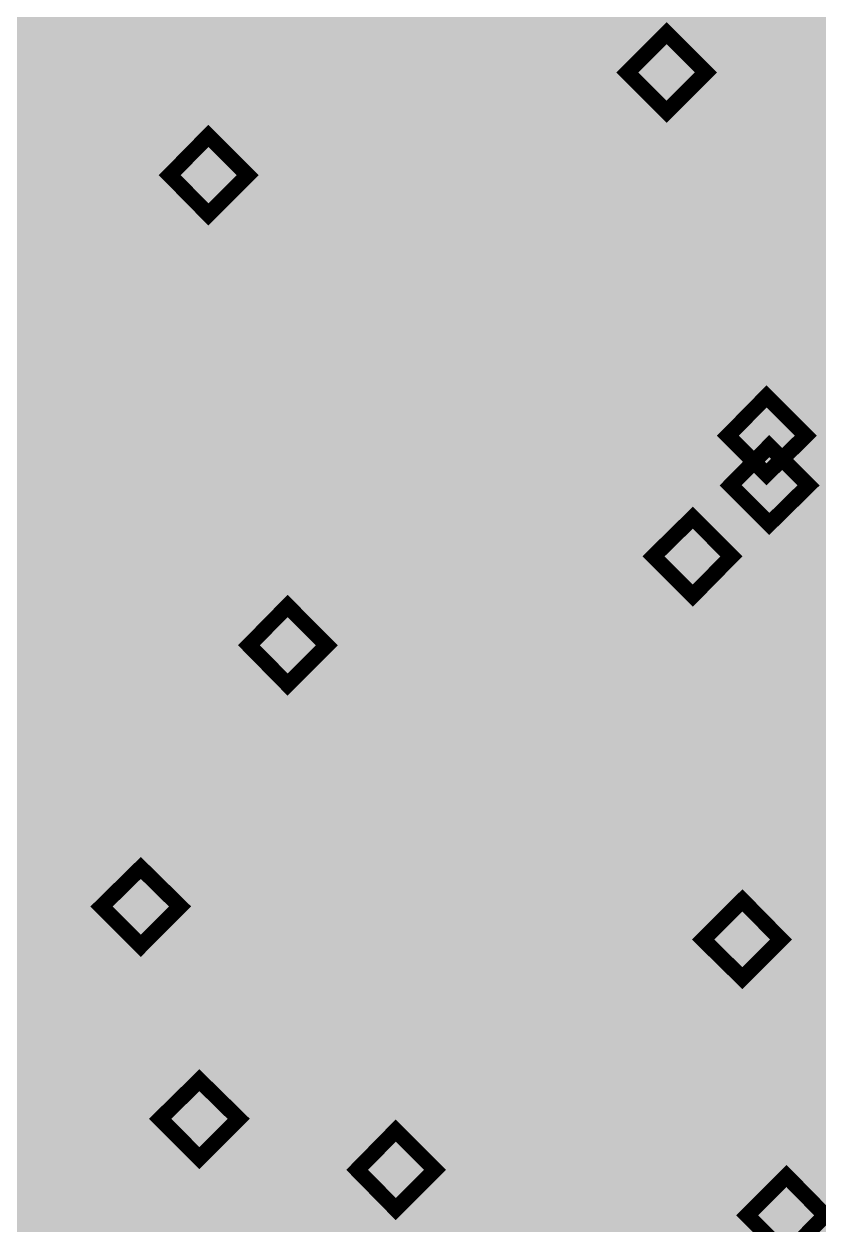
# Model space of a CAD drawing. Header units: millimetres. Extents: x 92 to 588, y 96 to 434.
# Drawn here: x 467.44 to 487.79, y 322.84 to 353.57 of the extents above; entities that cross this region are included whole.
import ezdxf

# ---------------------------------------------------------------- set-up
doc = ezdxf.new("R2010")
doc.units = ezdxf.units.MM
doc.layers.add('H', color=7, linetype='Continuous')
doc.layers.add('P', color=7, linetype='Continuous')

msp = doc.modelspace()

# ---------------------------------------------------------------- hatches: boundary and pattern name
at = {"layer": 'H', "linetype": 'Continuous'}
for points in [[(291.162, 223.903), (291.162, 433.788), (588.166, 433.788), (588.166, 223.903), (291.162, 223.903)], [(468.662, 350.585), (468.662, 351.485), (468.662, 351.749), (468.662, 352.772), (467.78, 351.749), (468.662, 351.749), (468.662, 351.485), (467.516, 351.485), (467.516, 351.838), (468.662, 353.178), (468.98, 353.178), (468.98, 351.749), (469.297, 351.749), (469.297, 351.485), (468.98, 351.485), (468.98, 350.585), (468.662, 350.585)], [(470.814, 350.585), (471.996, 352.878), (470.655, 352.878), (470.655, 353.178), (472.296, 353.178), (472.296, 352.79), (471.185, 350.585), (470.814, 350.585)], [(472.825, 350.585), (472.825, 350.85), (473.301, 350.85), (473.301, 352.578), (472.825, 352.578), (472.825, 352.825), (472.948, 352.825), (473.142, 352.861), (473.213, 352.896), (473.301, 352.966), (473.354, 353.09), (473.354, 353.178), (473.636, 353.178), (473.636, 350.85), (474.095, 350.85), (474.095, 350.585), (472.825, 350.585)], [(483.885, 351.326), (482.879, 352.331), (483.885, 353.337), (484.89, 352.331), (483.885, 351.326)], [(476, 348.857), (475.912, 348.857), (475.753, 348.892), (475.682, 348.909), (475.612, 348.945), (475.488, 349.033), (475.435, 349.086), (475.365, 349.156), (475.259, 349.35), (475.224, 349.456), (475.189, 349.58), (475.153, 349.88), (475.153, 350.038), (475.153, 350.197), (475.189, 350.515), (475.224, 350.656), (475.259, 350.779), (475.365, 351.026), (475.435, 351.114), (475.506, 351.22), (475.682, 351.361), (475.788, 351.432), (475.912, 351.485), (476.159, 351.538), (476.3, 351.538), (476.388, 351.538), (476.476, 351.52), (476.547, 351.52), (476.6, 351.502), (476.6, 351.167), (476.529, 351.203), (476.441, 351.22), (476.353, 351.238), (476.265, 351.238), (476.176, 351.238), (476.035, 351.203), (475.912, 351.15), (475.788, 351.079), (475.735, 351.026), (475.682, 350.973), (475.612, 350.832), (475.559, 350.673), (475.506, 350.479), (475.506, 350.373), (475.612, 350.197), (475.506, 350.127), (475.506, 350.091), (475.488, 350.021), (475.488, 349.968), (475.506, 349.827), (475.524, 349.615), (475.541, 349.527), (475.577, 349.456), (475.647, 349.333), (475.682, 349.28), (475.753, 349.209), (475.841, 349.174), (475.912, 349.139), (476, 349.139), (476.106, 349.139), (476.229, 349.192), (476.317, 349.245), (476.335, 349.28), (476.37, 349.315), (476.423, 349.421), (476.459, 349.58), (476.476, 349.721), (476.476, 349.809), (476.441, 349.933), (476.423, 350.003), (476.406, 350.056), (476.335, 350.144), (476.3, 350.179), (476.265, 350.215), (476.176, 350.25), (476.141, 350.25), (476.053, 350.268), (475.965, 350.268), (475.841, 350.268), (475.735, 350.232), (475.612, 350.197), (475.506, 350.373), (475.63, 350.462), (475.753, 350.515), (475.824, 350.532), (475.965, 350.55), (476.035, 350.55), (476.194, 350.55), (476.3, 350.532), (476.37, 350.515), (476.476, 350.444), (476.547, 350.409), (476.617, 350.338), (476.723, 350.215), (476.758, 350.127), (476.794, 350.038), (476.829, 349.844), (476.829, 349.65), (476.794, 349.456), (476.758, 349.368), (476.723, 349.298), (476.635, 349.156), (476.582, 349.086), (476.529, 349.033), (476.388, 348.945), (476.317, 348.909), (476.247, 348.892), (476.088, 348.857), (476, 348.857)], [(477.817, 348.857), (477.729, 348.857), (477.535, 348.874), (477.429, 348.892), (477.252, 348.945), (477.111, 349.015), (477.111, 349.386), (477.252, 349.298), (477.429, 349.227), (477.517, 349.192), (477.711, 349.156), (477.799, 349.156), (477.905, 349.156), (478.011, 349.192), (478.064, 349.209), (478.152, 349.262), (478.187, 349.298), (478.258, 349.368), (478.293, 349.456), (478.311, 349.509), (478.328, 349.633), (478.328, 349.756), (478.311, 349.88), (478.293, 349.933), (478.275, 349.968), (478.205, 350.038), (478.17, 350.074), (478.099, 350.109), (478.011, 350.144), (477.905, 350.162), (477.781, 350.162), (477.64, 350.162), (477.64, 350.444), (477.764, 350.444), (477.87, 350.462), (478.064, 350.515), (478.134, 350.568), (478.17, 350.585), (478.222, 350.656), (478.275, 350.779), (478.275, 350.885), (478.275, 350.938), (478.258, 351.008), (478.24, 351.044), (478.222, 351.079), (478.17, 351.132), (478.152, 351.167), (478.081, 351.203), (478.011, 351.22), (477.923, 351.238), (477.834, 351.238), (477.746, 351.238), (477.64, 351.22), (477.552, 351.203), (477.464, 351.167), (477.376, 351.132), (477.323, 351.097), (477.252, 351.044), (477.199, 351.008), (477.182, 351.379), (477.305, 351.449), (477.499, 351.485), (477.587, 351.52), (477.764, 351.538), (477.852, 351.538), (478.028, 351.538), (478.17, 351.502), (478.24, 351.485), (478.346, 351.432), (478.399, 351.397), (478.452, 351.361), (478.54, 351.255), (478.575, 351.203), (478.61, 351.132), (478.628, 350.991), (478.628, 350.92), (478.628, 350.814), (478.558, 350.62), (478.487, 350.55), (478.416, 350.462), (478.258, 350.373), (478.152, 350.338), (478.24, 350.303), (478.328, 350.268), (478.416, 350.215), (478.505, 350.144), (478.54, 350.109), (478.61, 350.021), (478.628, 349.95), (478.663, 349.897), (478.681, 349.756), (478.681, 349.668), (478.681, 349.58), (478.646, 349.421), (478.628, 349.35), (478.593, 349.28), (478.505, 349.156), (478.452, 349.086), (478.399, 349.033), (478.258, 348.945), (478.187, 348.909), (478.099, 348.892), (477.923, 348.857), (477.817, 348.857)], [(480.992, 348.857), (480.904, 348.857), (480.745, 348.892), (480.674, 348.909), (480.604, 348.945), (480.48, 349.033), (480.427, 349.086), (480.357, 349.156), (480.251, 349.35), (480.216, 349.456), (480.18, 349.58), (480.145, 349.88), (480.145, 350.197), (480.18, 350.515), (480.216, 350.656), (480.251, 350.779), (480.357, 351.026), (480.427, 351.114), (480.498, 351.22), (480.674, 351.361), (480.78, 351.432), (480.904, 351.485), (481.15, 351.538), (481.292, 351.538), (481.38, 351.538), (481.468, 351.52), (481.539, 351.52), (481.591, 351.502), (481.591, 351.167), (481.521, 351.203), (481.433, 351.22), (481.345, 351.238), (481.256, 351.238), (481.168, 351.238), (481.027, 351.203), (480.904, 351.15), (480.78, 351.079), (480.727, 351.026), (480.674, 350.973), (480.604, 350.832), (480.551, 350.673), (480.498, 350.479), (480.498, 350.373), (480.604, 350.197), (480.498, 350.127), (480.498, 350.091), (480.498, 350.021), (480.48, 349.968), (480.498, 349.827), (480.515, 349.615), (480.533, 349.527), (480.568, 349.456), (480.639, 349.333), (480.674, 349.28), (480.745, 349.209), (480.833, 349.174), (480.904, 349.139), (480.992, 349.139), (481.098, 349.139), (481.221, 349.192), (481.309, 349.245), (481.327, 349.28), (481.362, 349.315), (481.415, 349.421), (481.45, 349.58), (481.468, 349.721), (481.468, 349.809), (481.433, 349.933), (481.415, 350.003), (481.397, 350.056), (481.327, 350.144), (481.292, 350.179), (481.256, 350.215), (481.168, 350.25), (481.133, 350.25), (481.045, 350.268), (480.956, 350.268), (480.833, 350.268), (480.727, 350.232), (480.604, 350.197), (480.498, 350.373), (480.621, 350.462), (480.745, 350.515), (480.815, 350.532), (480.956, 350.55), (481.027, 350.55), (481.186, 350.55), (481.292, 350.532), (481.362, 350.515), (481.468, 350.444), (481.539, 350.409), (481.609, 350.338), (481.715, 350.215), (481.75, 350.127), (481.785, 350.038), (481.821, 349.844), (481.821, 349.738), (481.821, 349.65), (481.785, 349.456), (481.75, 349.368), (481.715, 349.298), (481.627, 349.156), (481.574, 349.086), (481.521, 349.033), (481.38, 348.945), (481.309, 348.909), (481.239, 348.892), (481.08, 348.857), (480.992, 348.857)], [(482.95, 348.857), (482.861, 348.857), (482.703, 348.892), (482.632, 348.909), (482.562, 348.945), (482.42, 349.033), (482.368, 349.086), (482.315, 349.156), (482.209, 349.35), (482.156, 349.456), (482.121, 349.58), (482.085, 349.88), (482.085, 350.038), (482.085, 350.197), (482.121, 350.515), (482.156, 350.656), (482.191, 350.779), (482.297, 351.026), (482.368, 351.114), (482.438, 351.22), (482.632, 351.361), (482.738, 351.432), (482.844, 351.485), (483.108, 351.538), (483.25, 351.538), (483.338, 351.538), (483.408, 351.52), (483.479, 351.52), (483.532, 351.502), (483.532, 351.167), (483.461, 351.203), (483.391, 351.22), (483.302, 351.238), (483.197, 351.238), (483.126, 351.238), (482.967, 351.203), (482.844, 351.15), (482.72, 351.079), (482.685, 351.026), (482.632, 350.973), (482.544, 350.832), (482.491, 350.673), (482.456, 350.479), (482.438, 350.373), (482.562, 350.197), (482.438, 350.127), (482.438, 350.091), (482.438, 350.021), (482.438, 349.968), (482.438, 349.827), (482.456, 349.615), (482.491, 349.527), (482.509, 349.456), (482.579, 349.333), (482.615, 349.28), (482.703, 349.209), (482.773, 349.174), (482.861, 349.139), (482.95, 349.139), (483.038, 349.139), (483.179, 349.192), (483.25, 349.245), (483.285, 349.28), (483.32, 349.315), (483.355, 349.421), (483.408, 349.58), (483.408, 349.721), (483.408, 349.809), (483.391, 349.933), (483.373, 350.003), (483.338, 350.056), (483.285, 350.144), (483.232, 350.179), (483.197, 350.215), (483.126, 350.25), (483.073, 350.25), (482.985, 350.268), (482.897, 350.268), (482.791, 350.268), (482.667, 350.232), (482.562, 350.197), (482.438, 350.373), (482.562, 350.462), (482.703, 350.515), (482.756, 350.532), (482.897, 350.55), (482.985, 350.55), (483.126, 350.55), (483.25, 350.532), (483.302, 350.515), (483.426, 350.444), (483.479, 350.409), (483.549, 350.338), (483.655, 350.215), (483.69, 350.127), (483.726, 350.038), (483.761, 349.844), (483.761, 349.65), (483.726, 349.456), (483.69, 349.368), (483.655, 349.298), (483.567, 349.156), (483.514, 349.086), (483.461, 349.033), (483.338, 348.945), (483.267, 348.909), (483.179, 348.892), (483.02, 348.857), (482.95, 348.857)], [(469.72, 350.585), (469.72, 351.079), (470.126, 351.079), (470.126, 350.585), (469.72, 350.585)], [(472.155, 348.698), (471.167, 349.703), (472.155, 350.709), (473.16, 349.703), (472.155, 348.698)], [(479.228, 348.909), (479.228, 349.403), (479.634, 349.403), (479.634, 348.909), (479.228, 348.909)], [(480.515, 343.865), (480.427, 343.882), (480.269, 343.9), (480.198, 343.935), (480.127, 343.971), (480.004, 344.059), (479.951, 344.112), (479.88, 344.182), (479.775, 344.376), (479.739, 344.482), (479.704, 344.606), (479.669, 344.888), (479.651, 345.064), (479.669, 345.223), (479.704, 345.54), (479.722, 345.664), (479.757, 345.805), (479.88, 346.034), (479.933, 346.14), (480.022, 346.246), (480.198, 346.387), (480.304, 346.458), (480.41, 346.493), (480.674, 346.563), (480.815, 346.563), (480.904, 346.563), (480.974, 346.546), (481.045, 346.546), (481.115, 346.528), (481.115, 346.193), (481.045, 346.211), (480.956, 346.246), (480.868, 346.264), (480.762, 346.264), (480.692, 346.264), (480.551, 346.228), (480.41, 346.175), (480.304, 346.087), (480.251, 346.052), (480.198, 345.981), (480.127, 345.858), (480.057, 345.682), (480.022, 345.505), (480.022, 345.399), (480.127, 345.223), (480.022, 345.152), (480.004, 345.117), (480.004, 345.082), (480.004, 344.994), (480.004, 344.853), (480.039, 344.641), (480.057, 344.553), (480.092, 344.482), (480.145, 344.341), (480.198, 344.306), (480.269, 344.235), (480.339, 344.182), (480.427, 344.165), (480.515, 344.165), (480.621, 344.165), (480.745, 344.218), (480.815, 344.27), (480.851, 344.306), (480.886, 344.341), (480.939, 344.429), (480.974, 344.606), (480.974, 344.747), (480.974, 344.835), (480.956, 344.958), (480.939, 345.011), (480.921, 345.064), (480.851, 345.17), (480.798, 345.205), (480.762, 345.223), (480.692, 345.258), (480.657, 345.276), (480.568, 345.293), (480.48, 345.293), (480.357, 345.293), (480.233, 345.258), (480.127, 345.223), (480.022, 345.399), (480.145, 345.47), (480.269, 345.523), (480.339, 345.558), (480.48, 345.576), (480.551, 345.576), (480.692, 345.576), (480.815, 345.54), (480.868, 345.523), (480.992, 345.47), (481.062, 345.417), (481.115, 345.364), (481.221, 345.241), (481.274, 345.152), (481.292, 345.064), (481.327, 344.87), (481.327, 344.764), (481.327, 344.658), (481.292, 344.482), (481.274, 344.394), (481.239, 344.323), (481.15, 344.182), (481.098, 344.112), (481.027, 344.059), (480.904, 343.971), (480.833, 343.935), (480.762, 343.9), (480.604, 343.882), (480.515, 343.865)], [(482.332, 343.865), (482.226, 343.882), (482.05, 343.9), (481.944, 343.918), (481.768, 343.971), (481.627, 344.041), (481.627, 344.394), (481.768, 344.323), (481.944, 344.253), (482.032, 344.218), (482.226, 344.182), (482.315, 344.182), (482.42, 344.182), (482.526, 344.2), (482.579, 344.218), (482.667, 344.288), (482.703, 344.323), (482.773, 344.394), (482.809, 344.482), (482.826, 344.535), (482.844, 344.658), (482.844, 344.782), (482.826, 344.905), (482.773, 344.994), (482.72, 345.064), (482.685, 345.099), (482.615, 345.135), (482.509, 345.17), (482.42, 345.188), (482.297, 345.188), (482.156, 345.188), (482.156, 345.47), (482.262, 345.47), (482.385, 345.47), (482.579, 345.54), (482.65, 345.576), (482.685, 345.611), (482.738, 345.682), (482.791, 345.805), (482.791, 345.911), (482.791, 345.946), (482.773, 346.034), (482.738, 346.105), (482.685, 346.158), (482.667, 346.193), (482.597, 346.228), (482.509, 346.246), (482.438, 346.264), (482.35, 346.264), (482.244, 346.264), (482.156, 346.246), (482.068, 346.211), (481.98, 346.175), (481.891, 346.14), (481.821, 346.105), (481.768, 346.07), (481.715, 346.034), (481.697, 346.405), (481.821, 346.458), (481.997, 346.511), (482.103, 346.546), (482.279, 346.563), (482.368, 346.563), (482.544, 346.563), (482.685, 346.528), (482.738, 346.511), (482.861, 346.458), (482.914, 346.422), (482.967, 346.369), (483.055, 346.281), (483.091, 346.211), (483.108, 346.158), (483.144, 346.017), (483.144, 345.946), (483.144, 345.84), (483.073, 345.646), (483.003, 345.576), (482.932, 345.488), (482.756, 345.382), (482.667, 345.364), (482.756, 345.311), (482.844, 345.276), (482.932, 345.241), (483.02, 345.17), (483.055, 345.135), (483.126, 345.029), (483.144, 344.976), (483.161, 344.923), (483.197, 344.782), (483.197, 344.694), (483.197, 344.606), (483.161, 344.447), (483.144, 344.376), (483.108, 344.306), (483.02, 344.165), (482.967, 344.112), (482.914, 344.059), (482.773, 343.971), (482.703, 343.935), (482.615, 343.9), (482.438, 343.882), (482.332, 343.865)], [(485.137, 343.882), (485.066, 343.882), (484.996, 343.882), (484.908, 343.9), (484.837, 343.918), (484.837, 344.253), (484.908, 344.218), (484.996, 344.2), (485.084, 344.182), (485.19, 344.182), (485.26, 344.182), (485.419, 344.2), (485.56, 344.27), (485.666, 344.341), (485.719, 344.394), (485.772, 344.464), (485.842, 344.588), (485.895, 344.747), (485.931, 344.941), (485.931, 345.047), (485.842, 345.223), (485.948, 345.293), (485.948, 345.346), (485.948, 345.399), (485.948, 345.452), (485.948, 345.576), (485.913, 345.787), (485.895, 345.876), (485.878, 345.964), (485.807, 346.087), (485.772, 346.14), (485.719, 346.175), (485.648, 346.228), (485.613, 346.246), (485.525, 346.281), (485.437, 346.281), (485.331, 346.281), (485.207, 346.228), (485.137, 346.158), (485.102, 346.123), (485.066, 346.087), (485.013, 345.999), (484.978, 345.823), (484.978, 345.682), (484.978, 345.611), (484.996, 345.47), (485.013, 345.417), (485.031, 345.364), (485.102, 345.276), (485.155, 345.241), (485.19, 345.205), (485.26, 345.17), (485.296, 345.17), (485.384, 345.152), (485.472, 345.152), (485.595, 345.152), (485.719, 345.188), (485.842, 345.223), (485.931, 345.047), (485.807, 344.958), (485.666, 344.905), (485.613, 344.888), (485.472, 344.853), (485.401, 344.853), (485.26, 344.87), (485.137, 344.888), (485.084, 344.905), (484.96, 344.976), (484.908, 345.011), (484.837, 345.064), (484.731, 345.205), (484.696, 345.276), (484.661, 345.364), (484.625, 345.558), (484.625, 345.664), (484.625, 345.77), (484.661, 345.946), (484.678, 346.034), (484.714, 346.123), (484.802, 346.264), (484.855, 346.317), (484.925, 346.369), (485.049, 346.458), (485.119, 346.493), (485.207, 346.528), (485.366, 346.563), (485.437, 346.563), (485.525, 346.563), (485.684, 346.528), (485.772, 346.511), (485.842, 346.475), (485.966, 346.387), (486.019, 346.334), (486.072, 346.264), (486.178, 346.07), (486.23, 345.964), (486.248, 345.84), (486.301, 345.54), (486.301, 345.382), (486.301, 345.223), (486.266, 344.905), (486.23, 344.764), (486.178, 344.623), (486.072, 344.394), (486.019, 344.288), (485.931, 344.2), (485.754, 344.041), (485.648, 343.988), (485.543, 343.935), (485.278, 343.882), (485.137, 343.882)], [(483.726, 343.935), (483.726, 344.429), (484.149, 344.429), (484.149, 343.935), (483.726, 343.935)], [(486.442, 342.048), (485.454, 343.036), (486.442, 344.041), (487.448, 343.036), (486.442, 342.048)], [(486.513, 340.778), (485.525, 341.766), (486.513, 342.771), (487.518, 341.766), (486.513, 340.778)], [(466.934, 339.614), (466.845, 339.614), (466.687, 339.649), (466.616, 339.667), (466.545, 339.702), (466.422, 339.79), (466.369, 339.843), (466.299, 339.914), (466.193, 340.108), (466.157, 340.213), (466.122, 340.337), (466.087, 340.637), (466.087, 340.796), (466.087, 340.972), (466.122, 341.272), (466.14, 341.413), (466.193, 341.536), (466.299, 341.783), (466.369, 341.872), (466.44, 341.977), (466.616, 342.118), (466.722, 342.189), (466.845, 342.242), (467.092, 342.295), (467.233, 342.295), (467.322, 342.295), (467.392, 342.295), (467.463, 342.277), (467.533, 342.26), (467.533, 341.924), (467.463, 341.96), (467.375, 341.977), (467.286, 341.995), (467.198, 341.995), (467.11, 341.995), (466.969, 341.96), (466.828, 341.907), (466.722, 341.836), (466.669, 341.783), (466.616, 341.73), (466.545, 341.589), (466.475, 341.431), (466.44, 341.237), (466.44, 341.131), (466.545, 340.954), (466.44, 340.884), (466.44, 340.848), (466.422, 340.813), (466.422, 340.602), (466.457, 340.372), (466.475, 340.284), (466.51, 340.213), (466.581, 340.09), (466.616, 340.037), (466.687, 339.967), (466.757, 339.931), (466.845, 339.896), (466.934, 339.896), (467.039, 339.896), (467.163, 339.949), (467.233, 340.002), (467.269, 340.037), (467.304, 340.072), (467.357, 340.178), (467.392, 340.337), (467.41, 340.496), (467.41, 340.566), (467.375, 340.707), (467.357, 340.76), (467.339, 340.813), (467.269, 340.901), (467.233, 340.937), (467.198, 340.972), (467.11, 341.007), (467.075, 341.007), (466.986, 341.025), (466.898, 341.025), (466.775, 341.025), (466.651, 340.99), (466.545, 340.954), (466.44, 341.131), (466.563, 341.219), (466.687, 341.272), (466.757, 341.289), (466.898, 341.307), (466.969, 341.307), (467.11, 341.307), (467.233, 341.289), (467.286, 341.272), (467.41, 341.201), (467.48, 341.166), (467.533, 341.113), (467.639, 340.972), (467.692, 340.884), (467.71, 340.796), (467.745, 340.619), (467.763, 340.496), (467.745, 340.408), (467.727, 340.213), (467.692, 340.125), (467.657, 340.055), (467.569, 339.914), (467.516, 339.861), (467.445, 339.79), (467.322, 339.702), (467.251, 339.667), (467.18, 339.649), (467.022, 339.614), (466.934, 339.614)], [(468.874, 339.614), (468.786, 339.614), (468.627, 339.649), (468.556, 339.667), (468.486, 339.702), (468.362, 339.79), (468.309, 339.843), (468.239, 339.914), (468.133, 340.108), (468.098, 340.213), (468.062, 340.337), (468.027, 340.637), (468.027, 340.796), (468.027, 340.972), (468.062, 341.272), (468.098, 341.413), (468.133, 341.536), (468.239, 341.783), (468.309, 341.872), (468.38, 341.977), (468.556, 342.118), (468.662, 342.189), (468.786, 342.242), (469.033, 342.295), (469.191, 342.295), (469.262, 342.295), (469.35, 342.295), (469.421, 342.277), (469.474, 342.26), (469.474, 341.924), (469.403, 341.96), (469.332, 341.977), (469.244, 341.995), (469.138, 341.995), (469.05, 341.995), (468.909, 341.96), (468.786, 341.907), (468.662, 341.836), (468.609, 341.783), (468.574, 341.73), (468.486, 341.589), (468.433, 341.431), (468.398, 341.237), (468.38, 341.131), (468.486, 340.954), (468.38, 340.884), (468.38, 340.848), (468.38, 340.813), (468.38, 340.778), (468.38, 340.725), (468.38, 340.602), (468.398, 340.372), (468.433, 340.284), (468.45, 340.213), (468.521, 340.09), (468.556, 340.037), (468.627, 339.967), (468.715, 339.931), (468.786, 339.896), (468.874, 339.896), (468.98, 339.896), (469.121, 339.949), (469.191, 340.002), (469.227, 340.037), (469.244, 340.072), (469.297, 340.178), (469.35, 340.337), (469.35, 340.496), (469.35, 340.566), (469.332, 340.707), (469.315, 340.76), (469.28, 340.813), (469.209, 340.901), (469.174, 340.937), (469.138, 340.972), (469.068, 341.007), (469.015, 341.007), (468.927, 341.025), (468.839, 341.025), (468.715, 341.025), (468.609, 340.99), (468.486, 340.954), (468.38, 341.131), (468.503, 341.219), (468.627, 341.272), (468.697, 341.289), (468.839, 341.307), (468.927, 341.307), (469.068, 341.307), (469.191, 341.289), (469.244, 341.272), (469.368, 341.201), (469.421, 341.166), (469.491, 341.113), (469.597, 340.972), (469.632, 340.884), (469.668, 340.796), (469.703, 340.619), (469.703, 340.496), (469.703, 340.408), (469.668, 340.213), (469.632, 340.125), (469.597, 340.055), (469.509, 339.914), (469.456, 339.861), (469.403, 339.79), (469.262, 339.702), (469.191, 339.667), (469.121, 339.649), (468.962, 339.614), (468.874, 339.614)], [(472.137, 339.667), (472.137, 340.549), (472.137, 340.831), (472.137, 341.836), (471.273, 340.831), (472.137, 340.831), (472.137, 340.549), (470.99, 340.549), (470.99, 340.919), (472.155, 342.242), (472.472, 342.242), (472.472, 340.831), (472.772, 340.831), (472.772, 340.549), (472.472, 340.549), (472.472, 339.667), (472.137, 339.667)], [(473.054, 339.667), (473.054, 340.019), (473.231, 340.196), (473.389, 340.337), (473.53, 340.496), (473.689, 340.654), (473.83, 340.813), (474.024, 341.06), (474.077, 341.166), (474.13, 341.272), (474.183, 341.466), (474.201, 341.572), (474.183, 341.678), (474.165, 341.766), (474.148, 341.801), (474.095, 341.872), (474.06, 341.889), (474.007, 341.942), (473.919, 341.977), (473.848, 341.995), (473.742, 341.995), (473.654, 341.995), (473.566, 341.977), (473.478, 341.96), (473.389, 341.924), (473.319, 341.889), (473.248, 341.854), (473.178, 341.801), (473.125, 341.783), (473.107, 342.154), (473.231, 342.207), (473.407, 342.242), (473.513, 342.277), (473.689, 342.295), (473.777, 342.295), (473.866, 342.295), (474.024, 342.277), (474.165, 342.224), (474.289, 342.154), (474.342, 342.101), (474.395, 342.066), (474.465, 341.942), (474.518, 341.819), (474.536, 341.678), (474.554, 341.589), (474.536, 341.448), (474.518, 341.307), (474.465, 341.184), (474.412, 341.078), (474.342, 340.954), (474.254, 340.848), (474.165, 340.743), (474.06, 340.637), (473.901, 340.443), (473.707, 340.266), (473.513, 340.09), (473.389, 339.967), (474.659, 339.967), (474.659, 339.667), (473.054, 339.667)], [(484.555, 338.943), (483.549, 339.949), (484.555, 340.937), (485.543, 339.949), (484.555, 338.943)], [(487.518, 338.291), (487.43, 338.291), (487.271, 338.326), (487.201, 338.344), (487.13, 338.379), (487.007, 338.467), (486.954, 338.52), (486.883, 338.608), (486.777, 338.785), (486.742, 338.908), (486.707, 339.032), (486.671, 339.314), (486.671, 339.473), (486.671, 339.649), (486.707, 339.949), (486.742, 340.09), (486.777, 340.213), (486.883, 340.46), (486.954, 340.566), (487.024, 340.654), (487.201, 340.813), (487.306, 340.866), (487.43, 340.919), (487.677, 340.972), (487.818, 340.972), (487.906, 340.972), (487.977, 340.972), (488.065, 340.954), (488.118, 340.937), (488.118, 340.619), (488.047, 340.637), (487.959, 340.654), (487.871, 340.672), (487.783, 340.672), (487.695, 340.672), (487.553, 340.654), (487.412, 340.602), (487.306, 340.513), (487.254, 340.46), (487.201, 340.408), (487.13, 340.266), (487.077, 340.108), (487.024, 339.914), (487.024, 339.808), (487.13, 339.631), (487.024, 339.561), (487.024, 339.526), (487.007, 339.49), (487.007, 339.279), (487.042, 339.067), (487.06, 338.979), (487.095, 338.891), (487.165, 338.767), (487.201, 338.714), (487.271, 338.644), (487.342, 338.608), (487.43, 338.573), (487.518, 338.573), (487.624, 338.573), (487.747, 338.626), (487.818, 338.697), (487.853, 338.732), (487.889, 338.767), (487.941, 338.855), (487.977, 339.032), (487.994, 339.173), (487.994, 339.243), (487.959, 339.384), (487.941, 339.437), (487.924, 339.49), (487.853, 339.578), (487.818, 339.614), (487.783, 339.649), (487.695, 339.684), (487.659, 339.702), (487.571, 339.702), (487.483, 339.72), (487.359, 339.702), (487.254, 339.667), (487.13, 339.631), (487.024, 339.808), (487.148, 339.896), (487.271, 339.949), (487.342, 339.967), (487.483, 340.002), (487.553, 340.002), (487.695, 339.984), (487.818, 339.967), (487.871, 339.949), (487.994, 339.878), (488.065, 339.843), (488.135, 339.79), (488.241, 339.649), (488.277, 339.578), (488.294, 339.49), (488.33, 339.296), (488.347, 339.19), (488.33, 339.085), (488.312, 338.908), (488.277, 338.82), (488.241, 338.732), (488.153, 338.591), (488.1, 338.538), (488.03, 338.485), (487.906, 338.379), (487.836, 338.361), (487.765, 338.326), (487.606, 338.291), (487.518, 338.291)], [(476.67, 337.532), (476.582, 337.55), (476.423, 337.568), (476.353, 337.603), (476.282, 337.638), (476.159, 337.709), (476.106, 337.779), (476.035, 337.85), (475.929, 338.044), (475.894, 338.15), (475.859, 338.273), (475.824, 338.555), (475.806, 338.732), (475.824, 338.891), (475.859, 339.19), (475.876, 339.332), (475.929, 339.473), (476.035, 339.702), (476.088, 339.808), (476.176, 339.896), (476.353, 340.055), (476.459, 340.108), (476.564, 340.161), (476.829, 340.213), (476.97, 340.231), (477.058, 340.231), (477.129, 340.213), (477.199, 340.213), (477.27, 340.196), (477.27, 339.861), (477.199, 339.878), (477.111, 339.914), (477.023, 339.931), (476.917, 339.931), (476.847, 339.931), (476.705, 339.896), (476.564, 339.843), (476.459, 339.755), (476.406, 339.702), (476.353, 339.649), (476.282, 339.526), (476.212, 339.349), (476.176, 339.173), (476.176, 339.067), (476.282, 338.873), (476.176, 338.82), (476.159, 338.785), (476.159, 338.749), (476.159, 338.697), (476.159, 338.661), (476.159, 338.52), (476.194, 338.308), (476.212, 338.22), (476.247, 338.132), (476.3, 338.009), (476.353, 337.973), (476.423, 337.903), (476.494, 337.85), (476.582, 337.832), (476.67, 337.815), (476.776, 337.832), (476.9, 337.885), (476.97, 337.938), (477.005, 337.973), (477.041, 338.009), (477.094, 338.097), (477.129, 338.273), (477.129, 338.414), (477.129, 338.503), (477.111, 338.626), (477.094, 338.679), (477.076, 338.732), (477.005, 338.82), (476.952, 338.873), (476.917, 338.891), (476.847, 338.926), (476.811, 338.943), (476.723, 338.961), (476.635, 338.961), (476.511, 338.943), (476.388, 338.926), (476.282, 338.873), (476.176, 339.067), (476.3, 339.138), (476.423, 339.19), (476.494, 339.226), (476.635, 339.243), (476.705, 339.243), (476.847, 339.243), (476.97, 339.208), (477.023, 339.19), (477.146, 339.138), (477.217, 339.085), (477.27, 339.032), (477.376, 338.891), (477.429, 338.82), (477.446, 338.732), (477.482, 338.538), (477.482, 338.326), (477.446, 338.15), (477.429, 338.062), (477.393, 337.973), (477.305, 337.832), (477.252, 337.779), (477.182, 337.726), (477.058, 337.638), (476.988, 337.603), (476.917, 337.568), (476.758, 337.55), (476.67, 337.532)], [(481.221, 337.55), (481.15, 337.55), (481.062, 337.568), (480.992, 337.585), (480.992, 337.903), (481.062, 337.885), (481.15, 337.868), (481.239, 337.85), (481.345, 337.832), (481.415, 337.85), (481.574, 337.868), (481.715, 337.92), (481.821, 338.009), (481.874, 338.062), (481.927, 338.114), (481.997, 338.256), (482.05, 338.414), (482.085, 338.608), (482.085, 338.697), (481.997, 338.891), (482.103, 338.943), (482.103, 339.067), (482.103, 339.12), (482.103, 339.243), (482.068, 339.455), (482.05, 339.543), (482.032, 339.631), (481.962, 339.755), (481.927, 339.808), (481.874, 339.843), (481.803, 339.896), (481.768, 339.914), (481.68, 339.949), (481.591, 339.949), (481.486, 339.931), (481.362, 339.878), (481.292, 339.825), (481.256, 339.79), (481.221, 339.755), (481.168, 339.667), (481.133, 339.49), (481.133, 339.349), (481.133, 339.279), (481.15, 339.138), (481.168, 339.085), (481.186, 339.032), (481.256, 338.943), (481.309, 338.891), (481.345, 338.873), (481.415, 338.838), (481.45, 338.82), (481.539, 338.82), (481.627, 338.802), (481.75, 338.82), (481.874, 338.855), (481.997, 338.891), (482.085, 338.697), (481.962, 338.626), (481.821, 338.573), (481.768, 338.555), (481.627, 338.52), (481.556, 338.52), (481.415, 338.538), (481.292, 338.555), (481.239, 338.573), (481.115, 338.626), (481.062, 338.679), (480.992, 338.732), (480.886, 338.873), (480.851, 338.943), (480.815, 339.032), (480.78, 339.226), (480.78, 339.437), (480.815, 339.614), (480.833, 339.702), (480.868, 339.79), (480.956, 339.931), (481.009, 339.984), (481.08, 340.037), (481.203, 340.125), (481.274, 340.161), (481.362, 340.196), (481.521, 340.231), (481.68, 340.231), (481.838, 340.196), (481.927, 340.161), (481.997, 340.143), (482.121, 340.055), (482.174, 340.002), (482.226, 339.914), (482.332, 339.737), (482.385, 339.631), (482.403, 339.508), (482.456, 339.208), (482.456, 339.032), (482.456, 338.873), (482.42, 338.573), (482.385, 338.432), (482.332, 338.291), (482.226, 338.062), (482.174, 337.956), (482.085, 337.85), (481.909, 337.709), (481.803, 337.656), (481.697, 337.603), (481.45, 337.55), (481.292, 337.55), (481.221, 337.55)], [(470.161, 339.667), (470.161, 340.161), (470.567, 340.161), (470.567, 339.667), (470.161, 339.667)], [(478.822, 337.585), (478.822, 338.485), (478.822, 338.767), (478.822, 339.773), (477.958, 338.767), (478.822, 338.767), (478.822, 338.485), (477.676, 338.485), (477.676, 338.838), (478.84, 340.178), (479.157, 340.178), (479.157, 338.767), (479.457, 338.767), (479.457, 338.485), (479.157, 338.485), (479.157, 337.585), (478.822, 337.585)], [(483.814, 337.585), (483.814, 338.485), (483.814, 338.767), (483.814, 339.773), (482.95, 338.767), (483.814, 338.767), (483.814, 338.485), (482.667, 338.485), (482.667, 338.838), (483.832, 340.178), (484.149, 340.178), (484.149, 338.767), (484.449, 338.767), (484.449, 338.485), (484.149, 338.485), (484.149, 337.585), (483.814, 337.585)], [(474.183, 336.668), (473.195, 337.673), (474.183, 338.679), (475.189, 337.673), (474.183, 336.668)], [(479.88, 337.585), (479.88, 338.079), (480.304, 338.079), (480.304, 337.585), (479.88, 337.585)], [(467.604, 333.14), (467.604, 333.493), (467.763, 333.669), (467.921, 333.811), (468.08, 333.969), (468.221, 334.128), (468.362, 334.287), (468.556, 334.534), (468.627, 334.64), (468.68, 334.745), (468.733, 334.939), (468.733, 335.045), (468.733, 335.151), (468.697, 335.239), (468.68, 335.275), (468.627, 335.345), (468.609, 335.38), (468.539, 335.416), (468.468, 335.451), (468.38, 335.469), (468.292, 335.469), (468.204, 335.469), (468.098, 335.451), (468.01, 335.433), (467.921, 335.398), (467.851, 335.363), (467.78, 335.328), (467.727, 335.292), (467.674, 335.257), (467.657, 335.627), (467.78, 335.68), (467.957, 335.733), (468.045, 335.751), (468.239, 335.768), (468.398, 335.768), (468.574, 335.751), (468.715, 335.698), (468.839, 335.627), (468.891, 335.592), (468.927, 335.539), (469.015, 335.416), (469.068, 335.292), (469.085, 335.151), (469.085, 335.063), (469.085, 334.922), (469.05, 334.781), (469.015, 334.657), (468.962, 334.551), (468.891, 334.428), (468.803, 334.322), (468.715, 334.216), (468.609, 334.11), (468.433, 333.934), (468.239, 333.74), (468.062, 333.564), (467.921, 333.44), (469.191, 333.44), (469.191, 333.14), (467.604, 333.14)], [(470.638, 333.087), (470.497, 333.087), (470.267, 333.14), (470.161, 333.176), (470.056, 333.228), (469.879, 333.352), (469.791, 333.423), (469.72, 333.511), (469.597, 333.722), (469.562, 333.846), (469.526, 333.987), (469.474, 334.269), (469.474, 334.428), (469.474, 334.587), (469.509, 334.869), (469.562, 334.992), (469.597, 335.116), (469.72, 335.328), (469.791, 335.416), (469.879, 335.504), (470.056, 335.627), (470.161, 335.68), (470.267, 335.716), (470.514, 335.768), (470.638, 335.768), (470.761, 335.768), (470.885, 335.751), (470.99, 335.733), (471.096, 335.698), (471.167, 335.68), (471.255, 335.645), (471.343, 335.592), (471.431, 335.557), (471.431, 335.133), (471.361, 335.186), (471.29, 335.239), (471.22, 335.292), (471.114, 335.345), (471.008, 335.398), (470.902, 335.433), (470.779, 335.469), (470.638, 335.469), (470.55, 335.469), (470.391, 335.433), (470.32, 335.416), (470.25, 335.38), (470.109, 335.275), (470.056, 335.204), (470.003, 335.133), (469.915, 334.975), (469.897, 334.869), (469.862, 334.781), (469.826, 334.551), (469.826, 334.428), (469.826, 334.304), (469.862, 334.075), (469.897, 333.969), (469.932, 333.881), (470.02, 333.722), (470.073, 333.652), (470.126, 333.581), (470.25, 333.493), (470.32, 333.458), (470.391, 333.423), (470.55, 333.387), (470.638, 333.387), (470.779, 333.387), (470.902, 333.423), (471.026, 333.458), (471.132, 333.511), (471.22, 333.564), (471.29, 333.634), (471.361, 333.687), (471.414, 333.722), (471.431, 333.317), (471.343, 333.281), (471.273, 333.246), (471.185, 333.193), (471.096, 333.158), (470.973, 333.14), (470.885, 333.105), (470.779, 333.087), (470.638, 333.087)], [(473.725, 333.087), (473.583, 333.087), (473.354, 333.123), (473.248, 333.158), (473.054, 333.211), (472.878, 333.299), (472.878, 333.722), (472.984, 333.652), (473.178, 333.528), (473.284, 333.475), (473.389, 333.44), (473.601, 333.387), (473.707, 333.387), (473.83, 333.387), (474.06, 333.458), (474.13, 333.511), (474.165, 333.546), (474.218, 333.599), (474.271, 333.722), (474.271, 333.828), (474.271, 333.899), (474.236, 334.022), (474.201, 334.075), (474.165, 334.11), (474.042, 334.199), (473.954, 334.216), (473.848, 334.252), (473.742, 334.269), (473.636, 334.304), (473.495, 334.34), (473.354, 334.375), (473.248, 334.428), (473.142, 334.481), (473.072, 334.569), (473.019, 334.604), (472.966, 334.71), (472.931, 334.763), (472.913, 334.816), (472.895, 334.957), (472.895, 335.028), (472.895, 335.116), (472.931, 335.257), (472.984, 335.38), (473.09, 335.504), (473.142, 335.557), (473.195, 335.61), (473.336, 335.68), (473.495, 335.733), (473.672, 335.768), (473.866, 335.768), (474.077, 335.751), (474.183, 335.733), (474.271, 335.698), (474.448, 335.645), (474.536, 335.61), (474.536, 335.186), (474.448, 335.239), (474.289, 335.345), (474.183, 335.38), (474.095, 335.433), (473.883, 335.469), (473.795, 335.469), (473.672, 335.469), (473.478, 335.416), (473.407, 335.363), (473.372, 335.328), (473.301, 335.275), (473.266, 335.186), (473.248, 335.116), (473.248, 335.063), (473.248, 334.992), (473.301, 334.851), (473.336, 334.798), (473.389, 334.763), (473.513, 334.693), (473.583, 334.657), (473.707, 334.64), (473.866, 334.587), (474.007, 334.551), (474.113, 334.534), (474.254, 334.481), (474.448, 334.357), (474.518, 334.287), (474.571, 334.199), (474.624, 333.987), (474.642, 333.881), (474.624, 333.793), (474.606, 333.652), (474.571, 333.581), (474.536, 333.511), (474.448, 333.387), (474.395, 333.334), (474.342, 333.264), (474.201, 333.193), (474.113, 333.158), (474.042, 333.123), (473.848, 333.087), (473.725, 333.087)], [(474.959, 333.14), (474.959, 335.716), (475.294, 335.716), (475.294, 334.71), (476.476, 334.71), (476.476, 335.716), (476.829, 335.716), (476.829, 333.14), (476.476, 333.14), (476.476, 334.41), (475.294, 334.41), (475.294, 333.14), (474.959, 333.14)], [(471.625, 334.11), (471.625, 334.428), (472.613, 334.428), (472.613, 334.11), (471.625, 334.11)], [(480.163, 330.988), (480.075, 330.988), (479.916, 331.006), (479.845, 331.041), (479.775, 331.077), (479.634, 331.165), (479.581, 331.218), (479.528, 331.288), (479.422, 331.482), (479.369, 331.588), (479.334, 331.712), (479.298, 332.011), (479.298, 332.329), (479.334, 332.646), (479.369, 332.788), (479.404, 332.911), (479.51, 333.14), (479.581, 333.246), (479.651, 333.352), (479.845, 333.493), (479.951, 333.564), (480.057, 333.617), (480.321, 333.669), (480.463, 333.669), (480.551, 333.669), (480.621, 333.652), (480.692, 333.652), (480.745, 333.634), (480.745, 333.299), (480.692, 333.334), (480.604, 333.352), (480.515, 333.37), (480.41, 333.37), (480.339, 333.37), (480.18, 333.334), (480.057, 333.281), (479.951, 333.211), (479.898, 333.158), (479.845, 333.087), (479.757, 332.964), (479.704, 332.805), (479.669, 332.611), (479.651, 332.505), (479.775, 332.329), (479.651, 332.258), (479.651, 332.188), (479.651, 332.153), (479.651, 332.1), (479.651, 331.958), (479.686, 331.747), (479.704, 331.659), (479.722, 331.588), (479.792, 331.465), (479.828, 331.412), (479.916, 331.341), (479.986, 331.306), (480.075, 331.271), (480.163, 331.271), (480.251, 331.271), (480.392, 331.323), (480.463, 331.376), (480.498, 331.412), (480.533, 331.447), (480.568, 331.553), (480.621, 331.712), (480.621, 331.853), (480.621, 331.941), (480.604, 332.064), (480.586, 332.135), (480.568, 332.188), (480.498, 332.276), (480.445, 332.311), (480.41, 332.347), (480.339, 332.382), (480.286, 332.382), (480.216, 332.399), (480.11, 332.399), (480.004, 332.399), (479.88, 332.364), (479.775, 332.329), (479.651, 332.505), (479.775, 332.593), (479.916, 332.646), (479.969, 332.664), (480.11, 332.682), (480.198, 332.682), (480.339, 332.682), (480.463, 332.664), (480.515, 332.646), (480.639, 332.576), (480.692, 332.541), (480.762, 332.47), (480.868, 332.347), (480.904, 332.258), (480.939, 332.17), (480.974, 331.976), (480.974, 331.87), (480.974, 331.782), (480.939, 331.588), (480.904, 331.5), (480.868, 331.429), (480.78, 331.288), (480.727, 331.218), (480.674, 331.165), (480.551, 331.077), (480.48, 331.041), (480.392, 331.024), (480.233, 330.988), (480.163, 330.988)], [(481.997, 330.988), (481.803, 330.988), (481.627, 331.024), (481.45, 331.077), (481.309, 331.129), (481.309, 331.5), (481.38, 331.465), (481.45, 331.429), (481.539, 331.394), (481.627, 331.359), (481.715, 331.323), (481.803, 331.306), (481.891, 331.288), (481.997, 331.288), (482.103, 331.288), (482.191, 331.323), (482.244, 331.341), (482.332, 331.394), (482.368, 331.447), (482.42, 331.518), (482.473, 331.623), (482.491, 331.729), (482.509, 331.853), (482.509, 331.923), (482.473, 332.047), (482.456, 332.082), (482.438, 332.135), (482.385, 332.205), (482.35, 332.241), (482.315, 332.258), (482.226, 332.311), (482.174, 332.329), (482.068, 332.347), (481.927, 332.347), (481.785, 332.347), (481.644, 332.329), (481.521, 332.311), (481.415, 332.294), (481.415, 333.617), (482.844, 333.617), (482.844, 333.317), (481.75, 333.317), (481.75, 332.629), (481.821, 332.629), (481.944, 332.646), (481.997, 332.646), (482.174, 332.646), (482.332, 332.611), (482.385, 332.593), (482.526, 332.523), (482.597, 332.488), (482.65, 332.435), (482.756, 332.311), (482.791, 332.241), (482.809, 332.17), (482.844, 331.976), (482.861, 331.853), (482.844, 331.764), (482.826, 331.588), (482.791, 331.518), (482.756, 331.429), (482.685, 331.288), (482.632, 331.235), (482.562, 331.182), (482.438, 331.094), (482.35, 331.059), (482.279, 331.024), (482.085, 330.988), (481.997, 330.988)], [(484.467, 331.041), (485.648, 333.317), (484.325, 333.317), (484.325, 333.617), (485.966, 333.617), (485.966, 333.228), (484.837, 331.041), (484.467, 331.041)], [(486.971, 330.988), (486.865, 330.988), (486.671, 331.006), (486.583, 331.024), (486.407, 331.077), (486.266, 331.147), (486.266, 331.5), (486.407, 331.429), (486.583, 331.359), (486.671, 331.323), (486.848, 331.288), (486.954, 331.288), (487.06, 331.288), (487.165, 331.323), (487.218, 331.341), (487.306, 331.394), (487.342, 331.429), (487.395, 331.5), (487.448, 331.588), (487.465, 331.641), (487.483, 331.764), (487.483, 331.835), (487.483, 331.888), (487.465, 332.011), (487.412, 332.1), (487.359, 332.17), (487.324, 332.205), (487.254, 332.241), (487.148, 332.276), (487.042, 332.294), (486.936, 332.294), (486.795, 332.294), (486.795, 332.576), (486.901, 332.576), (487.024, 332.593), (487.201, 332.646), (487.289, 332.699), (487.324, 332.717), (487.377, 332.788), (487.43, 332.911), (487.43, 333.017), (487.43, 333.07), (487.412, 333.14), (487.395, 333.176), (487.377, 333.211), (487.324, 333.264), (487.289, 333.299), (487.218, 333.334), (487.148, 333.352), (487.06, 333.37), (486.971, 333.37), (486.883, 333.37), (486.795, 333.352), (486.707, 333.334), (486.601, 333.299), (486.53, 333.264), (486.46, 333.211), (486.407, 333.176), (486.354, 333.14), (486.336, 333.511), (486.46, 333.581), (486.636, 333.617), (486.742, 333.652), (486.918, 333.669), (487.007, 333.669), (487.183, 333.669), (487.306, 333.634), (487.377, 333.617), (487.5, 333.564), (487.553, 333.528), (487.606, 333.493), (487.695, 333.387), (487.73, 333.334), (487.747, 333.264), (487.783, 333.123), (487.783, 333.052), (487.783, 332.946), (487.712, 332.752), (487.642, 332.682), (487.571, 332.593), (487.395, 332.505), (487.306, 332.47), (487.395, 332.435), (487.483, 332.399), (487.571, 332.347), (487.642, 332.276), (487.695, 332.241), (487.747, 332.153), (487.783, 332.082), (487.8, 332.029), (487.836, 331.888), (487.836, 331.8), (487.836, 331.712), (487.8, 331.553), (487.765, 331.482), (487.747, 331.412), (487.659, 331.288), (487.606, 331.218), (487.536, 331.165), (487.412, 331.077), (487.324, 331.041), (487.254, 331.024), (487.06, 330.988), (486.971, 330.988)], [(470.426, 329.983), (469.421, 330.988), (470.426, 331.976), (471.431, 330.988), (470.426, 329.983)], [(483.373, 331.041), (483.373, 331.535), (483.796, 331.535), (483.796, 331.041), (483.373, 331.041)], [(485.825, 329.154), (484.819, 330.142), (485.825, 331.147), (486.813, 330.142), (485.825, 329.154)], [(469.703, 327.496), (469.615, 327.496), (469.456, 327.531), (469.385, 327.566), (469.315, 327.584), (469.174, 327.672), (469.121, 327.725), (469.068, 327.813), (468.962, 327.99), (468.909, 328.113), (468.874, 328.237), (468.839, 328.519), (468.839, 328.854), (468.874, 329.154), (468.909, 329.295), (468.944, 329.436), (469.05, 329.665), (469.121, 329.771), (469.191, 329.859), (469.385, 330.018), (469.491, 330.071), (469.597, 330.124), (469.862, 330.177), (470.003, 330.195), (470.091, 330.177), (470.161, 330.177), (470.232, 330.159), (470.285, 330.142), (470.285, 329.824), (470.232, 329.842), (470.144, 329.859), (470.056, 329.877), (469.95, 329.895), (469.879, 329.877), (469.72, 329.859), (469.597, 329.807), (469.491, 329.718), (469.438, 329.665), (469.385, 329.613), (469.297, 329.471), (469.244, 329.313), (469.209, 329.136), (469.191, 329.03), (469.315, 328.836), (469.191, 328.783), (469.191, 328.731), (469.191, 328.695), (469.191, 328.66), (469.191, 328.607), (469.191, 328.484), (469.227, 328.272), (469.244, 328.184), (469.262, 328.096), (469.332, 327.972), (469.368, 327.937), (469.456, 327.849), (469.526, 327.813), (469.615, 327.796), (469.703, 327.778), (469.791, 327.796), (469.932, 327.849), (470.003, 327.902), (470.073, 327.972), (470.109, 328.06), (470.161, 328.237), (470.161, 328.378), (470.161, 328.448), (470.144, 328.589), (470.126, 328.642), (470.109, 328.695), (470.038, 328.783), (469.985, 328.836), (469.95, 328.854), (469.879, 328.889), (469.826, 328.907), (469.756, 328.925), (469.65, 328.925), (469.544, 328.907), (469.421, 328.889), (469.315, 328.836), (469.191, 329.03), (469.315, 329.101), (469.456, 329.154), (469.509, 329.172), (469.65, 329.207), (469.738, 329.207), (469.879, 329.207), (470.003, 329.172), (470.056, 329.154), (470.179, 329.101), (470.232, 329.048), (470.303, 328.995), (470.408, 328.854), (470.444, 328.783), (470.479, 328.695), (470.514, 328.501), (470.514, 328.395), (470.514, 328.29), (470.479, 328.113), (470.444, 328.025), (470.408, 327.937), (470.32, 327.796), (470.267, 327.743), (470.214, 327.69), (470.091, 327.602), (470.02, 327.566), (469.932, 327.531), (469.773, 327.496), (469.703, 327.496)], [(471.643, 327.496), (471.555, 327.496), (471.396, 327.531), (471.326, 327.566), (471.255, 327.584), (471.132, 327.672), (471.079, 327.725), (471.008, 327.813), (470.902, 327.99), (470.867, 328.113), (470.832, 328.237), (470.796, 328.519), (470.779, 328.695), (470.796, 328.854), (470.832, 329.154), (470.849, 329.295), (470.902, 329.436), (471.008, 329.665), (471.061, 329.771), (471.149, 329.859), (471.326, 330.018), (471.431, 330.071), (471.555, 330.124), (471.802, 330.177), (471.943, 330.195), (472.031, 330.177), (472.102, 330.177), (472.172, 330.159), (472.243, 330.142), (472.243, 329.824), (472.172, 329.842), (472.084, 329.859), (471.996, 329.877), (471.908, 329.895), (471.82, 329.877), (471.678, 329.859), (471.537, 329.807), (471.431, 329.718), (471.379, 329.665), (471.326, 329.613), (471.255, 329.471), (471.185, 329.313), (471.149, 329.136), (471.149, 329.03), (471.255, 328.836), (471.149, 328.783), (471.132, 328.731), (471.132, 328.695), (471.132, 328.66), (471.132, 328.607), (471.132, 328.484), (471.167, 328.272), (471.185, 328.184), (471.22, 328.096), (471.29, 327.972), (471.326, 327.937), (471.396, 327.849), (471.467, 327.813), (471.555, 327.796), (471.643, 327.778), (471.749, 327.796), (471.872, 327.849), (471.943, 327.902), (472.014, 327.972), (472.066, 328.06), (472.102, 328.237), (472.119, 328.378), (472.102, 328.448), (472.084, 328.589), (472.066, 328.642), (472.049, 328.695), (471.978, 328.783), (471.925, 328.836), (471.908, 328.854), (471.82, 328.889), (471.784, 328.907), (471.696, 328.925), (471.608, 328.925), (471.484, 328.907), (471.361, 328.889), (471.255, 328.836), (471.149, 329.03), (471.273, 329.101), (471.396, 329.154), (471.467, 329.172), (471.608, 329.207), (471.678, 329.207), (471.82, 329.207), (471.943, 329.172), (471.996, 329.154), (472.119, 329.101), (472.19, 329.048), (472.243, 328.995), (472.349, 328.854), (472.402, 328.783), (472.419, 328.695), (472.455, 328.501), (472.472, 328.395), (472.455, 328.29), (472.419, 328.113), (472.402, 328.025), (472.366, 327.937), (472.278, 327.796), (472.225, 327.743), (472.155, 327.69), (472.031, 327.602), (471.961, 327.566), (471.89, 327.531), (471.731, 327.496), (471.643, 327.496)], [(474.007, 327.549), (475.189, 329.842), (473.866, 329.842), (473.866, 330.142), (475.506, 330.142), (475.506, 329.754), (474.377, 327.549), (474.007, 327.549)], [(472.913, 327.549), (472.913, 328.043), (473.336, 328.043), (473.336, 327.549), (472.913, 327.549)], [(477.958, 325.079), (477.87, 325.097), (477.711, 325.115), (477.64, 325.15), (477.57, 325.185), (477.446, 325.273), (477.393, 325.326), (477.323, 325.397), (477.217, 325.591), (477.182, 325.697), (477.146, 325.82), (477.111, 326.102), (477.111, 326.279), (477.111, 326.438), (477.146, 326.737), (477.182, 326.878), (477.217, 327.02), (477.323, 327.249), (477.393, 327.355), (477.464, 327.443), (477.64, 327.602), (477.746, 327.655), (477.87, 327.708), (478.117, 327.76), (478.258, 327.778), (478.346, 327.778), (478.416, 327.76), (478.505, 327.76), (478.558, 327.743), (478.558, 327.408), (478.487, 327.425), (478.399, 327.461), (478.311, 327.478), (478.222, 327.478), (478.134, 327.478), (477.993, 327.443), (477.87, 327.39), (477.746, 327.302), (477.693, 327.249), (477.64, 327.196), (477.57, 327.073), (477.517, 326.896), (477.464, 326.72), (477.464, 326.614), (477.57, 326.42), (477.464, 326.367), (477.464, 326.332), (477.446, 326.296), (477.446, 326.208), (477.464, 326.067), (477.482, 325.855), (477.499, 325.767), (477.535, 325.697), (477.605, 325.556), (477.64, 325.52), (477.711, 325.45), (477.799, 325.397), (477.87, 325.379), (477.958, 325.362), (478.064, 325.379), (478.187, 325.432), (478.258, 325.485), (478.293, 325.52), (478.328, 325.556), (478.381, 325.644), (478.416, 325.82), (478.434, 325.961), (478.434, 326.049), (478.399, 326.173), (478.381, 326.226), (478.364, 326.279), (478.293, 326.385), (478.258, 326.42), (478.222, 326.438), (478.134, 326.473), (478.099, 326.49), (478.011, 326.508), (477.923, 326.508), (477.799, 326.508), (477.693, 326.473), (477.57, 326.42), (477.464, 326.614), (477.587, 326.684), (477.711, 326.737), (477.781, 326.773), (477.923, 326.79), (477.993, 326.79), (478.134, 326.79), (478.258, 326.755), (478.328, 326.737), (478.434, 326.684), (478.505, 326.632), (478.575, 326.579), (478.681, 326.438), (478.716, 326.367), (478.752, 326.279), (478.769, 326.085), (478.787, 325.979), (478.769, 325.873), (478.752, 325.697), (478.716, 325.608), (478.681, 325.52), (478.593, 325.397), (478.54, 325.326), (478.487, 325.273), (478.346, 325.185), (478.275, 325.15), (478.205, 325.115), (478.046, 325.097), (477.958, 325.079)], [(479.898, 325.079), (479.828, 325.097), (479.669, 325.115), (479.581, 325.15), (479.51, 325.185), (479.387, 325.273), (479.334, 325.326), (479.263, 325.397), (479.157, 325.591), (479.122, 325.697), (479.087, 325.82), (479.051, 326.102), (479.051, 326.279), (479.051, 326.438), (479.087, 326.737), (479.122, 326.878), (479.157, 327.02), (479.263, 327.249), (479.334, 327.355), (479.404, 327.443), (479.581, 327.602), (479.704, 327.655), (479.81, 327.708), (480.075, 327.76), (480.216, 327.778), (480.286, 327.778), (480.374, 327.76), (480.445, 327.76), (480.498, 327.743), (480.498, 327.408), (480.427, 327.425), (480.357, 327.461), (480.269, 327.478), (480.163, 327.478), (480.092, 327.478), (479.933, 327.443), (479.81, 327.39), (479.686, 327.302), (479.634, 327.249), (479.598, 327.196), (479.51, 327.073), (479.457, 326.896), (479.422, 326.72), (479.404, 326.614), (479.51, 326.42), (479.404, 326.367), (479.404, 326.332), (479.404, 326.296), (479.404, 326.067), (479.422, 325.855), (479.457, 325.767), (479.475, 325.697), (479.545, 325.556), (479.581, 325.52), (479.651, 325.45), (479.739, 325.397), (479.81, 325.379), (479.916, 325.362), (480.004, 325.379), (480.145, 325.432), (480.216, 325.485), (480.269, 325.556), (480.321, 325.644), (480.374, 325.82), (480.374, 325.961), (480.374, 326.049), (480.357, 326.173), (480.339, 326.226), (480.304, 326.279), (480.251, 326.385), (480.198, 326.42), (480.163, 326.438), (480.092, 326.473), (480.039, 326.49), (479.951, 326.508), (479.863, 326.508), (479.739, 326.508), (479.634, 326.473), (479.51, 326.42), (479.404, 326.614), (479.528, 326.684), (479.651, 326.737), (479.722, 326.773), (479.863, 326.79), (479.951, 326.79), (480.092, 326.79), (480.216, 326.755), (480.269, 326.737), (480.392, 326.684), (480.445, 326.632), (480.515, 326.579), (480.621, 326.438), (480.657, 326.367), (480.692, 326.279), (480.727, 326.085), (480.727, 325.979), (480.727, 325.873), (480.692, 325.697), (480.657, 325.608), (480.621, 325.52), (480.533, 325.397), (480.48, 325.326), (480.427, 325.273), (480.286, 325.185), (480.216, 325.15), (480.145, 325.115), (479.986, 325.097), (479.898, 325.079)], [(482.826, 325.079), (482.72, 325.097), (482.526, 325.115), (482.438, 325.132), (482.262, 325.185), (482.121, 325.238), (482.121, 325.608), (482.262, 325.538), (482.438, 325.467), (482.526, 325.432), (482.703, 325.397), (482.809, 325.379), (482.914, 325.397), (483.02, 325.414), (483.073, 325.432), (483.161, 325.503), (483.197, 325.538), (483.25, 325.608), (483.302, 325.697), (483.32, 325.75), (483.338, 325.855), (483.338, 325.997), (483.32, 326.12), (483.302, 326.155), (483.267, 326.208), (483.214, 326.279), (483.179, 326.296), (483.108, 326.349), (483.003, 326.385), (482.914, 326.402), (482.791, 326.402), (482.65, 326.402), (482.65, 326.684), (482.756, 326.684), (482.879, 326.684), (483.055, 326.737), (483.144, 326.79), (483.179, 326.826), (483.232, 326.896), (483.285, 327.02), (483.285, 327.125), (483.285, 327.161), (483.267, 327.249), (483.25, 327.284), (483.232, 327.319), (483.179, 327.372), (483.091, 327.443), (483.003, 327.461), (482.932, 327.478), (482.844, 327.478), (482.738, 327.478), (482.65, 327.461), (482.562, 327.425), (482.473, 327.39), (482.385, 327.355), (482.315, 327.319), (482.262, 327.284), (482.209, 327.249), (482.191, 327.619), (482.315, 327.672), (482.491, 327.725), (482.597, 327.743), (482.773, 327.778), (482.861, 327.778), (483.038, 327.778), (483.179, 327.743), (483.232, 327.725), (483.355, 327.672), (483.408, 327.637), (483.461, 327.584), (483.549, 327.496), (483.585, 327.425), (483.602, 327.372), (483.638, 327.231), (483.638, 327.161), (483.638, 327.055), (483.567, 326.861), (483.496, 326.773), (483.426, 326.702), (483.25, 326.596), (483.161, 326.579), (483.25, 326.526), (483.338, 326.49), (483.426, 326.455), (483.514, 326.385), (483.549, 326.349), (483.62, 326.243), (483.638, 326.191), (483.655, 326.138), (483.69, 325.997), (483.69, 325.82), (483.655, 325.661), (483.62, 325.591), (483.602, 325.52), (483.514, 325.379), (483.461, 325.326), (483.408, 325.273), (483.267, 325.185), (483.179, 325.15), (483.108, 325.115), (482.932, 325.097), (482.826, 325.079)], [(484.784, 325.079), (484.608, 325.097), (484.414, 325.132), (484.255, 325.168), (484.114, 325.238), (484.114, 325.608), (484.184, 325.573), (484.255, 325.538), (484.325, 325.503), (484.414, 325.467), (484.52, 325.432), (484.608, 325.414), (484.696, 325.397), (484.784, 325.379), (484.89, 325.397), (484.996, 325.432), (485.049, 325.45), (485.137, 325.503), (485.172, 325.538), (485.225, 325.626), (485.26, 325.732), (485.296, 325.838), (485.296, 325.961), (485.296, 326.032), (485.278, 326.138), (485.26, 326.191), (485.243, 326.226), (485.19, 326.314), (485.155, 326.332), (485.119, 326.367), (485.013, 326.42), (484.96, 326.438), (484.855, 326.455), (484.731, 326.455), (484.59, 326.455), (484.449, 326.438), (484.308, 326.42), (484.22, 326.402), (484.22, 327.725), (485.631, 327.725), (485.631, 327.425), (484.555, 327.425), (484.555, 326.737), (484.608, 326.737), (484.731, 326.755), (484.784, 326.755), (484.978, 326.737), (485.119, 326.72), (485.19, 326.702), (485.313, 326.632), (485.384, 326.579), (485.454, 326.543), (485.543, 326.42), (485.578, 326.349), (485.613, 326.261), (485.648, 326.085), (485.648, 325.873), (485.613, 325.697), (485.595, 325.608), (485.56, 325.538), (485.472, 325.397), (485.419, 325.344), (485.366, 325.291), (485.225, 325.185), (485.155, 325.15), (485.066, 325.115), (484.89, 325.097), (484.784, 325.079)], [(471.925, 324.55), (470.92, 325.556), (471.925, 326.543), (472.931, 325.556), (471.925, 324.55)], [(468.592, 322.963), (468.45, 322.963), (468.221, 322.998), (468.115, 323.016), (467.921, 323.086), (467.745, 323.174), (467.745, 323.598), (467.851, 323.527), (468.045, 323.404), (468.151, 323.351), (468.256, 323.315), (468.468, 323.263), (468.574, 323.263), (468.697, 323.263), (468.927, 323.333), (468.997, 323.386), (469.033, 323.404), (469.085, 323.474), (469.138, 323.598), (469.138, 323.686), (469.138, 323.774), (469.103, 323.898), (469.068, 323.95), (469.033, 323.986), (468.909, 324.056), (468.821, 324.092), (468.715, 324.127), (468.609, 324.144), (468.503, 324.18), (468.362, 324.215), (468.239, 324.25), (468.115, 324.303), (468.01, 324.356), (467.939, 324.444), (467.886, 324.48), (467.833, 324.585), (467.815, 324.638), (467.78, 324.691), (467.763, 324.832), (467.763, 324.903), (467.763, 324.973), (467.798, 325.132), (467.851, 325.256), (467.957, 325.379), (468.01, 325.432), (468.062, 325.485), (468.204, 325.556), (468.362, 325.608), (468.539, 325.644), (468.627, 325.644), (468.733, 325.644), (468.944, 325.626), (469.05, 325.608), (469.138, 325.573), (469.315, 325.52), (469.403, 325.485), (469.403, 325.062), (469.315, 325.115), (469.156, 325.22), (469.068, 325.256), (468.962, 325.309), (468.768, 325.344), (468.662, 325.344), (468.539, 325.344), (468.345, 325.291), (468.274, 325.238), (468.239, 325.203), (468.186, 325.15), (468.133, 325.062), (468.115, 324.991), (468.115, 324.938), (468.133, 324.868), (468.168, 324.727), (468.204, 324.674), (468.256, 324.638), (468.38, 324.568), (468.468, 324.533), (468.574, 324.497), (468.733, 324.462), (468.874, 324.427), (468.997, 324.409), (469.121, 324.356), (469.315, 324.233), (469.385, 324.162), (469.438, 324.074), (469.491, 323.862), (469.509, 323.756), (469.509, 323.668), (469.474, 323.527), (469.438, 323.457), (469.403, 323.386), (469.315, 323.245), (469.262, 323.192), (469.209, 323.139), (469.068, 323.051), (468.98, 323.033), (468.909, 322.998), (468.715, 322.963), (468.592, 322.963)], [(469.826, 323.016), (469.826, 325.591), (470.161, 325.591), (470.161, 324.585), (471.343, 324.585), (471.343, 325.591), (471.696, 325.591), (471.696, 323.016), (471.343, 323.016), (471.343, 324.286), (470.161, 324.286), (470.161, 323.016), (469.826, 323.016)], [(481.186, 325.132), (481.186, 325.644), (481.591, 325.644), (481.591, 325.132), (481.186, 325.132)], [(476.952, 323.245), (475.965, 324.25), (476.952, 325.256), (477.958, 324.25), (476.952, 323.245)], [(486.954, 322.081), (485.948, 323.086), (486.954, 324.092), (487.941, 323.086), (486.954, 322.081)]]:
    msp.add_hatch(color=7, dxfattribs=at).paths.add_polyline_path(points)

# ---------------------------------------------------------------- linework, layer by layer
at = {"layer": 'P', "color": 7, "const_width": 0.4}
for points in [[(482.879, 352.331), (483.885, 351.326), (484.89, 352.331), (483.885, 353.337), (482.879, 352.331), (482.879, 352.331)], [(471.167, 349.703), (472.155, 348.698), (473.16, 349.703), (472.155, 350.709), (471.167, 349.703), (471.167, 349.703)], [(485.454, 343.036), (486.442, 342.048), (487.448, 343.036), (486.442, 344.041), (485.454, 343.036), (485.454, 343.036)], [(485.525, 341.766), (486.513, 340.778), (487.518, 341.766), (486.513, 342.771), (485.525, 341.766), (485.525, 341.766)], [(483.549, 339.949), (484.555, 338.943), (485.543, 339.949), (484.555, 340.937), (483.549, 339.949), (483.549, 339.949)], [(473.195, 337.673), (474.183, 336.668), (475.189, 337.673), (474.183, 338.679), (473.195, 337.673), (473.195, 337.673)], [(469.421, 330.988), (470.426, 329.983), (471.431, 330.988), (470.426, 331.976), (469.421, 330.988), (469.421, 330.988)], [(484.819, 330.142), (485.825, 329.154), (486.813, 330.142), (485.825, 331.147), (484.819, 330.142), (484.819, 330.142)], [(470.92, 325.556), (471.925, 324.55), (472.931, 325.556), (471.925, 326.543), (470.92, 325.556), (470.92, 325.556)], [(475.965, 324.25), (476.952, 323.245), (477.958, 324.25), (476.952, 325.256), (475.965, 324.25), (475.965, 324.25)], [(485.948, 323.086), (486.954, 322.081), (487.941, 323.086), (486.954, 324.092), (485.948, 323.086), (485.948, 323.086)]]:
    msp.add_lwpolyline(points, dxfattribs=at)

doc.saveas('drawing.dxf')
